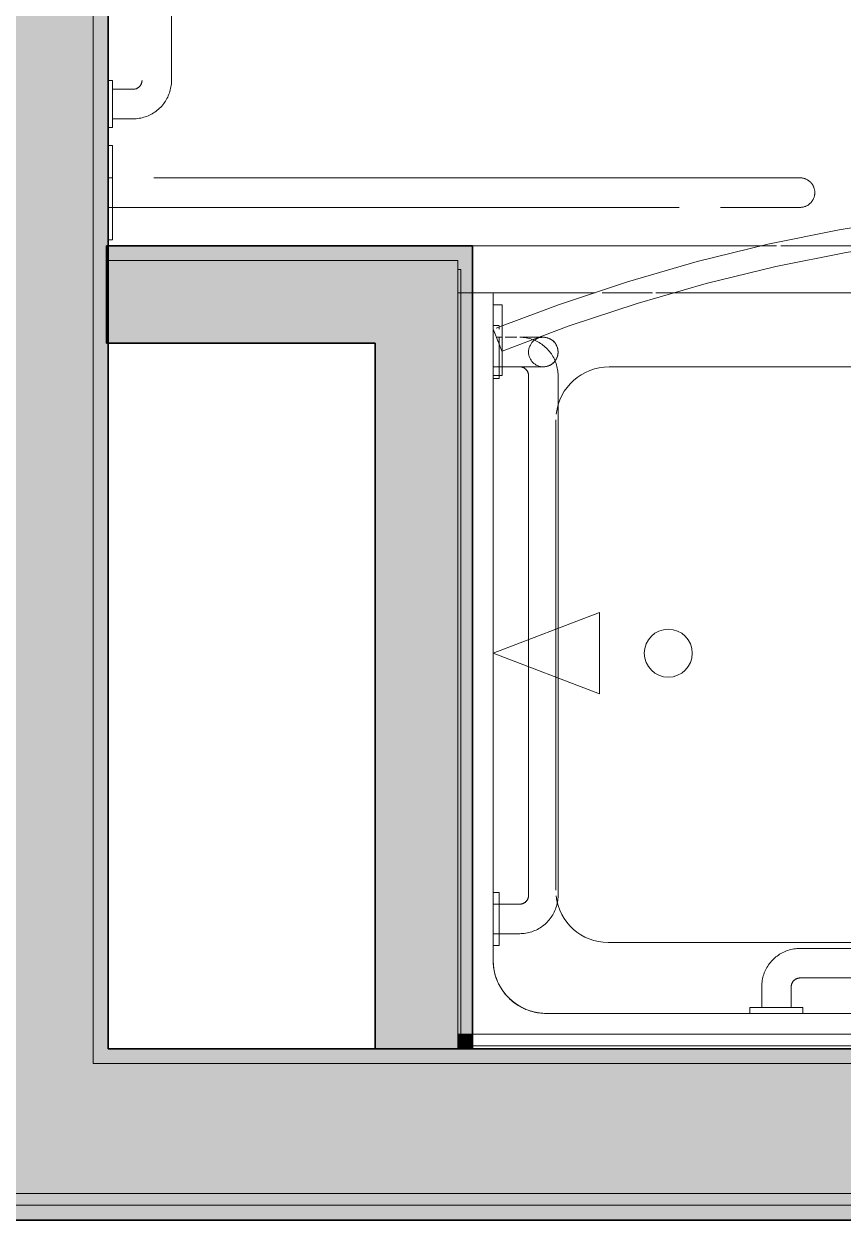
# Model space of a CAD drawing. Header units: inches. Extents: x 6 to 8416, y -388 to 6104.
# Drawn here: x 6563.1 to 6597.8, y 1568.9 to 1619.6 of the extents above; entities that cross this region are included whole.
import ezdxf

# ---------------------------------------------------------------- set-up
doc = ezdxf.new("R2010")
doc.units = ezdxf.units.IN
doc.header["$MEASUREMENT"] = 0
doc.linetypes.add('Dash 1_16_', pattern=[48, 24, -24])
doc.linetypes.add('Hidden 1_16_', pattern=[36, 24, -12])
for name, color, linetype, lineweight in [('A-GENM', 13, 'Continuous', 18), ('A-ROOM', 32, 'Continuous', 13), ('A-WALL', 113, 'Continuous', 25), ('A-WALL-PATT', 111, 'Continuous', 35), ('I-WALL', 2, 'Continuous', 25), ('P-SANR-FIXT', 6, 'Continuous', 18), ('Q-SPCQ', 91, 'Continuous', 18)]:
    doc.layers.add(name, color=color, linetype=linetype, lineweight=lineweight)

# ---------------------------------------------------------------- blocks, each defined once
blk = doc.blocks.new('GM BA Shower-Unit-Tub-Prefab-ICC ADA-AM - ICC Type B_ Option A Forward_ 60_W x 32_D-2223805-LEVEL 3 - PLAN Copy 1 Copy 1')
at = {"layer": 'A-GENM'}
blk.add_line((0, 32), (0.625, 32), dxfattribs=at)
blk = doc.blocks.new('PL BA Toilet-Unit-Two Piece-ICC ADA-AM - ICC Type B_ Side Approach_ Swing Up Bar-V599-LEVEL 3 - PLAN Copy 1 Copy 1')
at = {"layer": 'A-GENM', "linetype": 'Hidden 1_16_', "lineweight": 9}
for p, q in [((0, -15.5), (0, -0.063)), ((0, -27.776), (0, -15.5)), ((0, -28.375), (0, -27.776)), ((0, -32.036), (0, -28.566))]:
    blk.add_line(p, q, dxfattribs=at)
blk = doc.blocks.new('z Nested-Shower Surround-Tub-Prefab - Variable-V603-LEVEL 3 - PLAN Copy 1 Copy 1')
at = {"layer": 'A-GENM', "lineweight": 9}
for p, q in [((0.125, 33), (0, 33)), ((0, 33), (0, 0.625)), ((0, 32), (0, 33)), ((0, 33), (0.125, 33)), ((0.125, 0.625), (0.125, 33)), ((0.125, 33), (0.125, 32)), ((0, 29.875), (0, 32)), ((0.125, 32), (0.125, 29.875)), ((0, 0.625), (0, 29.875)), ((0.125, 29.875), (0.125, 0.625)), ((0, 0.625), (0, 0)), ((0, 0), (0, 0.625)), ((0.125, 0.125), (0.125, 0.625)), ((0.125, 0.625), (0.125, 0.313)), ((0, 0), (60, 0)), ((0.625, 0), (0, 0)), ((59.875, 0.125), (0.125, 0.125)), ((0.313, 0.125), (0.625, 0.125)), ((0.625, 0.125), (4.674, 0.125)), ((55.288, 0), (0.625, 0)), ((4.688, 0.125), (59.375, 0.125))]:
    blk.add_line(p, q, dxfattribs=at)
at = {"layer": 'A-GENM'}
for p, q in [((1.5, 32), (0, 32)), ((0, 32), (0, 0.625)), ((0, 29.875), (0, 32)), ((0.246, 32), (0.625, 32)), ((0.625, 32), (1.5, 32)), ((1.5, 32), (5.826, 32)), ((1.5, 30.75), (1.5, 32)), ((1.5, 30.75), (1.5, 32)), ((1.5, 32), (1.5, 30.75)), ((6.125, 32), (8.252, 32)), ((8.398, 32), (9.275, 32)), ((9.275, 32), (17.125, 32)), ((1.5, 30), (1.5, 30.75)), ((1.5, 29.25), (1.5, 30.75)), ((1.5, 30.75), (1.5, 30)), ((0, 0.625), (0, 29.875)), ((1.5, 3.75), (1.5, 29.25)), ((1.5, 5.942), (1.5, 29.058)), ((1.5, 29.058), (1.5, 5.942)), ((53.839, 28.873), (6.409, 28.873)), ((4.159, 26.623), (4.159, 17.771)), ((4.159, 17.771), (4.159, 15.729)), ((4.159, 15.729), (4.159, 6.712)), ((1.5, 3.75), (1.5, 5.058)), ((1.5, 5.058), (1.5, 3.75)), ((53.877, 4.5), (6.371, 4.5)), ((56.25, 1.5), (3.75, 1.5)), ((56.25, 1.5), (3.75, 1.5)), ((3.75, 1.5), (56.25, 1.5)), ((0, 0.625), (0, 0)), ((0, 0), (0, 0.625)), ((0, 0), (60, 0)), ((0.625, 0), (0, 0)), ((55.288, 0), (0.625, 0))]:
    blk.add_line(p, q, dxfattribs=at)
blk.add_circle((8.92, 16.75), 1.016, dxfattribs=at)
for centre, radius, start, end in [((6.409, 26.623), 2.25, 90, 173.7582), ((6.371, 6.712), 2.212, 186.0977, 270), ((3.75, 3.75), 2.25, 180, 195), ((3.75, 3.75), 2.25, 180, 270), ((3.75, 3.75), 2.25, 180, 195), ((3.75, 3.75), 2.25, 195, 200.0287), ((3.75, 3.75), 2.25, 195, 200.0287), ((3.75, 3.75), 2.25, 200.0287, 204.9713), ((3.75, 3.75), 2.25, 200.0287, 204.9713), ((3.75, 3.75), 2.25, 204.9713, 210), ((3.75, 3.75), 2.25, 204.9713, 210), ((3.75, 3.75), 2.25, 210, 225), ((3.75, 3.75), 2.25, 210, 225), ((3.75, 3.75), 2.25, 225, 240), ((3.75, 3.75), 2.25, 225, 240), ((3.75, 3.75), 2.25, 240, 245.0287), ((3.75, 3.75), 2.25, 240, 245.0287), ((3.75, 3.75), 2.25, 245.0287, 249.9713), ((3.75, 3.75), 2.25, 245.0287, 249.9713), ((3.75, 3.75), 2.25, 249.9713, 255), ((3.75, 3.75), 2.25, 249.9713, 255), ((3.75, 3.75), 2.25, 255, 270), ((3.75, 3.75), 2.25, 255, 270)]:
    blk.add_arc(centre, radius, start, end, dxfattribs=at)
blk = doc.blocks.new('z Nested-Shower Grab Bars - Variable-V604-LEVEL 3 - PLAN Copy 1 Copy 1')
at = {"layer": 'A-GENM', "linetype": 'Dash 1_16_', "lineweight": 9}
for p, q in [((0.245, 29.125), (0, 29.125)), ((0, 29.125), (0, 28.974)), ((0, 29.125), (0, 28.974)), ((0.245, 29.125), (0, 29.125)), ((0, 29.125), (0, 28.974)), ((0, 29.125), (0, 28.974)), ((0.25, 29.087), (0.25, 29.125)), ((0.25, 29.087), (0.25, 29.125)), ((0.25, 29.087), (0.25, 29.125)), ((0.25, 29.087), (0.25, 29.125)), ((0.25, 28.974), (0.25, 29.087)), ((0.25, 28.974), (0.25, 29.087)), ((0.25, 28.974), (0.25, 29.087)), ((0.25, 28.974), (0.25, 29.087)), ((0, 28.795), (0, 28.563)), ((0, 28.795), (0, 28.563)), ((0, 28.795), (0, 28.563)), ((0, 28.795), (0, 28.563)), ((0, 28.625), (0, 28.604)), ((0, 28.625), (0, 28.604)), ((0, 28.604), (0, 28.541)), ((0, 28.604), (0, 28.541)), ((0, 28.541), (0, 27.838)), ((0, 28.541), (0, 28.442)), ((0, 28.503), (0, 28.113)), ((0, 28.503), (0, 28.113)), ((0, 28.503), (0, 28.113)), ((0, 28.442), (0, 28.313)), ((0.375, 28.625), (0.154, 28.625)), ((0.25, 28.625), (0.25, 28.442)), ((0.25, 28.625), (0.25, 28.442)), ((0.25, 28.442), (0.25, 28.313)), ((0.25, 28.442), (0.25, 28.313)), ((1.004, 28.625), (0.515, 28.625)), ((1.004, 28.625), (0.515, 28.625)), ((1.143, 28.625), (1.125, 28.625)), ((1.125, 28.625), (1.165, 28.625)), ((1.208, 28.623), (1.143, 28.625)), ((1.165, 28.625), (1.205, 28.625)), ((1.205, 28.625), (1.245, 28.625)), ((1.272, 28.618), (1.208, 28.623)), ((1.245, 28.625), (1.284, 28.625)), ((1.337, 28.611), (1.272, 28.618)), ((1.284, 28.625), (1.324, 28.625)), ((1.324, 28.625), (1.363, 28.625)), ((1.401, 28.601), (1.337, 28.611)), ((1.363, 28.625), (1.401, 28.625)), ((1.401, 28.625), (1.44, 28.625)), ((1.465, 28.589), (1.401, 28.601)), ((1.44, 28.625), (1.477, 28.625)), ((1.528, 28.574), (1.465, 28.589)), ((1.477, 28.625), (1.514, 28.625)), ((1.514, 28.625), (1.551, 28.625)), ((1.591, 28.557), (1.528, 28.574)), ((1.653, 28.537), (1.591, 28.557)), ((1.622, 28.625), (1.656, 28.625)), ((1.714, 28.515), (1.653, 28.537)), ((1.656, 28.625), (1.69, 28.625)), ((1.69, 28.625), (1.722, 28.625)), ((1.774, 28.49), (1.714, 28.515)), ((1.722, 28.625), (1.754, 28.625)), ((1.754, 28.625), (1.784, 28.625)), ((1.833, 28.463), (1.774, 28.49)), ((1.784, 28.625), (1.814, 28.625)), ((1.814, 28.625), (1.842, 28.625)), ((1.891, 28.433), (1.833, 28.463)), ((1.842, 28.625), (1.87, 28.625)), ((1.87, 28.625), (1.896, 28.625)), ((1.948, 28.401), (1.891, 28.433)), ((1.896, 28.625), (1.921, 28.625)), ((1.921, 28.625), (1.944, 28.625)), ((1.944, 28.625), (1.966, 28.625)), ((2.003, 28.367), (1.948, 28.401)), ((2.057, 28.331), (2.003, 28.367)), ((2.057, 28.625), (2.071, 28.625)), ((2.071, 28.625), (2.083, 28.625)), ((2.083, 28.625), (2.094, 28.625)), ((2.094, 28.625), (2.103, 28.625)), ((2.103, 28.625), (2.11, 28.625)), ((2.11, 28.625), (2.116, 28.625)), ((2.116, 28.625), (2.121, 28.625)), ((2.121, 28.625), (2.124, 28.625)), ((2.124, 28.625), (2.125, 28.625)), ((2.125, 28.625), (2.15, 28.625)), ((2.15, 28.625), (2.175, 28.623)), ((2.175, 28.623), (2.2, 28.621)), ((2.2, 28.621), (2.225, 28.617)), ((2.225, 28.617), (2.249, 28.613)), ((2.249, 28.613), (2.274, 28.607)), ((2.274, 28.607), (2.298, 28.601)), ((2.298, 28.601), (2.322, 28.593)), ((2.322, 28.593), (2.345, 28.585)), ((2.345, 28.585), (2.368, 28.576)), ((2.368, 28.576), (2.391, 28.565)), ((2.391, 28.565), (2.414, 28.554)), ((2.414, 28.554), (2.436, 28.542)), ((2.436, 28.542), (2.457, 28.53)), ((2.457, 28.53), (2.478, 28.516)), ((2.478, 28.516), (2.498, 28.501)), ((2.498, 28.501), (2.518, 28.486)), ((2.518, 28.486), (2.537, 28.47)), ((2.537, 28.47), (2.556, 28.453)), ((2.556, 28.453), (2.573, 28.435)), ((2.573, 28.435), (2.59, 28.417)), ((2.59, 28.417), (2.607, 28.398)), ((2.607, 28.398), (2.622, 28.379)), ((2.622, 28.379), (2.637, 28.358)), ((0, 28.313), (0, 28.162)), ((0, 28.162), (0, 28)), ((0, 28), (0, 27.749)), ((0, 28), (0, 27.838)), ((0, 28), (0, 27.749)), ((0, 28), (0, 27.749)), ((0.25, 28.313), (0.25, 28)), ((0.25, 28.313), (0.25, 28.162)), ((0.25, 28.113), (0.25, 28.291)), ((0.25, 28.162), (0.25, 28)), ((0.25, 28), (0.25, 27.838)), ((0.25, 28), (0.25, 27.838)), ((0.25, 27.749), (0.25, 27.991)), ((2.109, 28.293), (2.057, 28.331)), ((2.16, 28.252), (2.109, 28.293)), ((2.21, 28.21), (2.16, 28.252)), ((2.257, 28.166), (2.21, 28.21)), ((2.303, 28.119), (2.257, 28.166)), ((2.347, 28.072), (2.303, 28.119)), ((2.389, 28.022), (2.347, 28.072)), ((2.428, 27.97), (2.389, 28.022)), ((2.466, 27.918), (2.428, 27.97)), ((2.502, 27.863), (2.466, 27.918)), ((2.535, 27.807), (2.502, 27.863)), ((2.637, 28.358), (2.651, 28.338)), ((2.651, 28.338), (2.664, 28.316)), ((2.664, 28.316), (2.676, 28.295)), ((2.676, 28.295), (2.688, 28.272)), ((2.688, 28.272), (2.698, 28.25)), ((2.698, 28.25), (2.708, 28.226)), ((2.708, 28.226), (2.716, 28.203)), ((2.716, 28.203), (2.724, 28.179)), ((2.724, 28.179), (2.73, 28.155)), ((2.734, 27.858), (2.727, 27.834)), ((2.73, 28.155), (2.736, 28.131)), ((2.739, 27.882), (2.734, 27.858)), ((2.736, 28.131), (2.741, 28.106)), ((2.743, 27.907), (2.739, 27.882)), ((2.741, 28.106), (2.745, 28.082)), ((2.746, 27.932), (2.743, 27.907)), ((2.745, 28.082), (2.747, 28.057)), ((2.749, 27.957), (2.746, 27.932)), ((2.747, 28.057), (2.749, 28.032)), ((2.749, 28.032), (2.75, 28.007)), ((2.75, 27.982), (2.749, 27.957)), ((2.75, 28.007), (2.75, 27.982)), ((0, 27.838), (0, 27.688)), ((0, 27.838), (0, 27.688)), ((0, 27.709), (0, 27.438)), ((0, 27.709), (0, 27.438)), ((0, 27.709), (0, 27.438)), ((0, 27.688), (0, 27.558)), ((0, 27.688), (0, 27.558)), ((0, 27.558), (0, 27.459)), ((0, 27.558), (0, 27.459)), ((0, 27.459), (0, 27.396)), ((0, 27.459), (0, 27.396)), ((0, 27.438), (0, 27.205)), ((0, 27.438), (0, 27.205)), ((0, 27.438), (0, 27.205)), ((0, 27.438), (0, 27.205)), ((0, 27.396), (0, 27.375)), ((0, 27.396), (0, 27.375)), ((0, 27.375), (1.125, 27.375)), ((0.25, 27.838), (0.25, 27.688)), ((0.25, 27.838), (0.25, 27.688)), ((0.25, 26.875), (0.25, 27.709)), ((0.25, 27.688), (0.25, 27.375)), ((0.25, 27.688), (0.25, 27.375)), ((0.25, 26.875), (0.25, 27.687)), ((0.25, 26.875), (0.25, 27.687)), ((0.25, 26.875), (0.25, 27.438)), ((0.25, 27.375), (1.125, 27.375)), ((1.972, 27.375), (1.95, 27.375)), ((1.993, 27.375), (1.972, 27.375)), ((2.012, 27.375), (1.993, 27.375)), ((2.03, 27.375), (2.012, 27.375)), ((2.046, 27.375), (2.03, 27.375)), ((2.061, 27.375), (2.046, 27.375)), ((2.074, 27.375), (2.061, 27.375)), ((2.086, 27.375), (2.074, 27.375)), ((2.096, 27.375), (2.086, 27.375)), ((2.105, 27.375), (2.096, 27.375)), ((2.112, 27.375), (2.105, 27.375)), ((2.118, 27.375), (2.112, 27.375)), ((2.122, 27.375), (2.118, 27.375)), ((2.124, 27.375), (2.122, 27.375)), ((2.125, 27.375), (2.124, 27.375)), ((2.138, 27.375), (2.125, 27.375)), ((2.163, 27.376), (2.138, 27.375)), ((2.188, 27.378), (2.163, 27.376)), ((2.213, 27.381), (2.188, 27.378)), ((2.238, 27.385), (2.213, 27.381)), ((2.262, 27.39), (2.238, 27.385)), ((2.287, 27.396), (2.262, 27.39)), ((2.311, 27.403), (2.287, 27.396)), ((2.334, 27.411), (2.311, 27.403)), ((2.358, 27.42), (2.334, 27.411)), ((2.381, 27.43), (2.358, 27.42)), ((2.403, 27.44), (2.381, 27.43)), ((2.426, 27.452), (2.403, 27.44)), ((2.447, 27.464), (2.426, 27.452)), ((2.468, 27.478), (2.447, 27.464)), ((2.489, 27.492), (2.468, 27.478)), ((2.509, 27.507), (2.489, 27.492)), ((2.528, 27.523), (2.509, 27.507)), ((2.547, 27.539), (2.528, 27.523)), ((2.566, 27.75), (2.535, 27.807)), ((2.565, 27.556), (2.547, 27.539)), ((2.583, 27.574), (2.565, 27.556)), ((2.595, 27.692), (2.566, 27.75)), ((2.599, 27.593), (2.583, 27.574)), ((2.622, 27.633), (2.595, 27.692)), ((2.615, 27.612), (2.599, 27.593)), ((2.63, 27.632), (2.615, 27.612)), ((2.646, 27.572), (2.622, 27.633)), ((2.645, 27.653), (2.63, 27.632)), ((2.658, 27.674), (2.645, 27.653)), ((2.671, 27.695), (2.658, 27.674)), ((2.682, 27.717), (2.671, 27.695)), ((2.693, 27.74), (2.682, 27.717)), ((2.703, 27.763), (2.693, 27.74)), ((2.712, 27.786), (2.703, 27.763)), ((2.72, 27.81), (2.712, 27.786)), ((2.727, 27.834), (2.72, 27.81)), ((0, 27.205), (0, 27.026)), ((0, 27.205), (0, 27.026)), ((0, 27.205), (0, 27.026)), ((0, 27.205), (0, 27.026)), ((0, 27.026), (0, 26.913)), ((0, 27.026), (0, 26.913)), ((0, 27.026), (0, 26.913)), ((0, 27.026), (0, 26.913)), ((0, 26.913), (0, 26.875)), ((0, 26.913), (0, 26.875)), ((0, 26.913), (0, 26.875)), ((0, 26.913), (0, 26.875)), ((0, 26.875), (0.25, 26.875)), ((0, 26.875), (0.25, 26.875)), ((1.5, 27), (1.5, 15.826)), ((2.75, 16.306), (2.75, 27)), ((2.75, 14.194), (2.75, 16.306)), ((1.5, 15.826), (1.5, 14.674)), ((1.5, 14.674), (1.5, 5)), ((2.75, 5), (2.75, 14.194)), ((0.25, 5.125), (0, 5.125)), ((0, 5.125), (0, 5.087)), ((0, 5.125), (0, 5.087)), ((0, 5.087), (0, 4.974)), ((0, 5.087), (0, 4.974)), ((0.25, 2.875), (0.25, 5.125)), ((0.25, 4.563), (0.25, 5.125)), ((0, 4.974), (0, 4.795)), ((0, 4.974), (0, 4.795)), ((0, 4.795), (0, 4.563)), ((0, 4.795), (0, 4.563)), ((1.125, 4.625), (0, 4.625)), ((0, 4.625), (0, 4.604)), ((0, 4.625), (0, 4.604)), ((0, 4.604), (0, 4.541)), ((0, 4.604), (0, 4.541)), ((0, 4.563), (0, 4.291)), ((0, 4.541), (0, 4.442)), ((0, 4.541), (0, 4.442)), ((0, 4.442), (0, 3.558)), ((0, 4.442), (0, 4.313)), ((0, 4.313), (0, 4.162)), ((0, 4.291), (0, 4)), ((0, 4.162), (0, 4)), ((0, 4), (0, 3.709)), ((0, 4), (0, 3.838)), ((0, 3.838), (0, 3.688)), ((0, 3.709), (0, 3.438)), ((0, 3.688), (0, 3.558)), ((0, 3.558), (0, 3.459)), ((0, 3.558), (0, 3.459)), ((0, 3.459), (0, 3.396)), ((0, 3.459), (0, 3.396)), ((0, 3.438), (0, 3.205)), ((0, 3.438), (0, 3.205)), ((0, 3.396), (0, 3.375)), ((0, 3.396), (0, 3.375)), ((0, 3.375), (1.125, 3.375)), ((0, 3.205), (0, 3.026)), ((0, 3.205), (0, 3.026)), ((0.25, 2.875), (0.25, 3.438)), ((0, 3.026), (0, 2.913)), ((0, 3.026), (0, 2.913)), ((0, 2.913), (0, 2.875)), ((0, 2.913), (0, 2.875)), ((0, 2.875), (0.25, 2.875)), ((35, 2.75), (13, 2.75)), ((35, 2.75), (13, 2.75)), ((11.375, 1.125), (11.375, 0.25)), ((11.375, 1.125), (11.375, 0.25)), ((12.625, 0.25), (12.625, 1.125)), ((12.625, 0.25), (12.625, 1.125)), ((13, 1.5), (35, 1.5)), ((13, 1.5), (35, 1.5)), ((10.875, 0.25), (10.875, 0)), ((11.687, 0.25), (10.875, 0.25)), ((11.687, 0.25), (10.875, 0.25)), ((10.875, 0.25), (10.875, 0)), ((13.125, 0.25), (10.875, 0.25)), ((11.687, 0.25), (10.875, 0.25)), ((10.875, 0), (10.913, 0)), ((10.875, 0), (10.913, 0)), ((10.875, 0), (10.913, 0)), ((10.875, 0), (10.913, 0)), ((10.913, 0), (11.026, 0)), ((10.913, 0), (11.026, 0)), ((10.913, 0), (11.026, 0)), ((10.913, 0), (11.026, 0)), ((11.026, 0), (11.205, 0)), ((11.026, 0), (11.205, 0)), ((11.026, 0), (11.205, 0)), ((11.026, 0), (11.205, 0)), ((11.205, 0), (11.438, 0)), ((11.205, 0), (11.438, 0)), ((11.205, 0), (11.438, 0)), ((11.205, 0), (11.438, 0)), ((11.375, 0.25), (11.688, 0.25)), ((11.375, 0.25), (11.688, 0.25)), ((11.375, 0.25), (11.688, 0.25)), ((11.375, 0.25), (12.625, 0.25)), ((11.438, 0), (11.709, 0)), ((11.438, 0), (11.709, 0)), ((11.438, 0), (11.709, 0)), ((11.438, 0), (11.709, 0)), ((11.688, 0.25), (12.313, 0.25)), ((11.688, 0.25), (11.838, 0.25)), ((11.688, 0.25), (11.838, 0.25)), ((11.709, 0), (12, 0)), ((11.709, 0), (12, 0)), ((11.709, 0), (12, 0)), ((11.709, 0), (12, 0)), ((11.838, 0.25), (12, 0.25)), ((11.838, 0.25), (12, 0.25)), ((12, 0.25), (12.162, 0.25)), ((12, 0.25), (12.162, 0.25)), ((12, 0), (12.291, 0)), ((12, 0), (12.291, 0)), ((12, 0), (12.291, 0)), ((12, 0), (12.291, 0)), ((12.162, 0.25), (12.313, 0.25)), ((12.162, 0.25), (12.313, 0.25)), ((12.291, 0), (12.563, 0)), ((12.291, 0), (12.563, 0)), ((12.291, 0), (12.563, 0)), ((12.291, 0), (12.563, 0)), ((13.125, 0.25), (12.313, 0.25)), ((13.125, 0.25), (12.313, 0.25)), ((12.313, 0.25), (12.625, 0.25)), ((12.313, 0.25), (12.625, 0.25)), ((13.125, 0.25), (12.313, 0.25)), ((12.313, 0.25), (12.625, 0.25)), ((12.563, 0), (12.795, 0)), ((12.563, 0), (12.795, 0)), ((12.563, 0), (12.795, 0)), ((12.563, 0), (12.795, 0)), ((12.795, 0), (12.974, 0)), ((12.795, 0), (12.974, 0)), ((12.795, 0), (12.974, 0)), ((12.795, 0), (12.974, 0)), ((12.974, 0), (13.087, 0)), ((12.974, 0), (13.087, 0)), ((12.974, 0), (13.087, 0)), ((12.974, 0), (13.087, 0)), ((13.087, 0), (13.125, 0)), ((13.087, 0), (13.125, 0)), ((13.087, 0), (13.125, 0)), ((13.087, 0), (13.125, 0)), ((13.125, 0), (13.125, 0.25)), ((13.125, 0), (13.125, 0.25))]:
    blk.add_line(p, q, dxfattribs=at)
at = {"layer": 'A-GENM', "linetype": 'Dash 1_16_', "lineweight": 9, "flags": 128}
for points in [[(1.551, 28.625), (1.587, 28.625), (1.622, 28.625)], [(1.966, 28.625), (1.987, 28.625), (2.007, 28.625), (2.025, 28.625), (2.042, 28.625), (2.057, 28.625)], [(1.125, 27.375), (1.14, 27.375), (1.155, 27.374), (1.17, 27.372), (1.185, 27.37), (1.2, 27.368), (1.214, 27.364), (1.229, 27.36), (1.243, 27.356), (1.257, 27.351), (1.271, 27.345), (1.285, 27.339), (1.298, 27.333), (1.311, 27.325), (1.324, 27.318), (1.337, 27.31), (1.349, 27.301), (1.361, 27.292), (1.372, 27.282), (1.383, 27.272), (1.394, 27.261), (1.404, 27.25), (1.414, 27.239), (1.423, 27.227), (1.432, 27.215), (1.441, 27.203), (1.448, 27.19), (1.456, 27.177), (1.463, 27.163), (1.469, 27.15), (1.475, 27.136), (1.48, 27.122), (1.484, 27.108), (1.488, 27.093), (1.492, 27.078), (1.495, 27.064), (1.497, 27.049), (1.498, 27.034), (1.5, 27.019), (1.5, 27.004), (1.5, 27)], [(1.95, 27.375), (1.927, 27.375), (1.903, 27.375), (1.877, 27.375), (1.85, 27.375), (1.822, 27.375), (1.792, 27.375), (1.762, 27.375), (1.731, 27.375), (1.699, 27.375), (1.665, 27.375), (1.631, 27.375), (1.596, 27.375), (1.561, 27.375), (1.524, 27.375), (1.487, 27.375), (1.45, 27.375), (1.412, 27.375), (1.373, 27.375), (1.334, 27.375), (1.295, 27.375), (1.255, 27.375), (1.216, 27.375), (1.176, 27.375), (1.136, 27.375), (1.125, 27.375)], [(2.75, 27), (2.749, 27.065), (2.745, 27.13), (2.738, 27.195), (2.729, 27.259), (2.718, 27.323), (2.703, 27.386), (2.687, 27.449), (2.668, 27.511), (2.646, 27.572)], [(1.5, 5), (1.5, 4.985), (1.499, 4.97), (1.497, 4.955), (1.495, 4.94), (1.493, 4.925), (1.489, 4.911), (1.485, 4.896), (1.481, 4.882), (1.476, 4.868), (1.47, 4.854), (1.464, 4.84), (1.458, 4.827), (1.45, 4.814), (1.443, 4.801), (1.435, 4.788), (1.426, 4.776), (1.417, 4.764), (1.407, 4.753), (1.397, 4.742), (1.386, 4.731), (1.375, 4.721), (1.364, 4.711), (1.352, 4.702), (1.34, 4.693), (1.328, 4.684), (1.315, 4.677), (1.302, 4.669), (1.288, 4.662), (1.275, 4.656), (1.261, 4.65), (1.247, 4.645), (1.233, 4.641), (1.218, 4.637), (1.203, 4.633), (1.189, 4.63), (1.174, 4.628), (1.159, 4.627), (1.144, 4.625), (1.129, 4.625), (1.125, 4.625)], [(1.125, 3.375), (1.19, 3.376), (1.255, 3.38), (1.32, 3.387), (1.384, 3.396), (1.448, 3.407), (1.511, 3.422), (1.574, 3.438), (1.636, 3.457), (1.697, 3.479), (1.758, 3.503), (1.817, 3.53), (1.875, 3.559), (1.932, 3.59), (1.988, 3.623), (2.043, 3.659), (2.095, 3.697), (2.147, 3.736), (2.197, 3.778), (2.244, 3.822), (2.291, 3.868), (2.335, 3.915), (2.377, 3.965), (2.418, 4.016), (2.456, 4.068), (2.492, 4.122), (2.526, 4.177), (2.558, 4.234), (2.588, 4.292), (2.615, 4.351), (2.64, 4.411), (2.662, 4.472), (2.682, 4.534), (2.699, 4.597), (2.714, 4.66), (2.726, 4.724), (2.736, 4.788), (2.743, 4.853), (2.748, 4.917), (2.75, 4.982), (2.75, 5)], [(13, 2.75), (12.935, 2.749), (12.87, 2.745), (12.805, 2.738), (12.741, 2.729), (12.677, 2.718), (12.614, 2.703), (12.551, 2.687), (12.489, 2.668), (12.428, 2.646), (12.367, 2.622), (12.308, 2.595), (12.25, 2.566), (12.193, 2.535), (12.137, 2.502), (12.082, 2.466), (12.03, 2.428), (11.978, 2.389), (11.928, 2.347), (11.881, 2.303), (11.834, 2.257), (11.79, 2.21), (11.748, 2.16), (11.707, 2.109), (11.669, 2.057), (11.633, 2.003), (11.599, 1.948), (11.567, 1.891), (11.537, 1.833), (11.51, 1.774), (11.485, 1.714), (11.463, 1.653), (11.443, 1.591), (11.426, 1.528), (11.411, 1.465), (11.399, 1.401), (11.389, 1.337), (11.382, 1.272), (11.377, 1.208), (11.375, 1.143), (11.375, 1.125)], [(13, 2.75), (12.935, 2.749), (12.87, 2.745), (12.805, 2.738), (12.741, 2.729), (12.677, 2.718), (12.614, 2.703), (12.551, 2.687), (12.489, 2.668), (12.428, 2.646), (12.367, 2.622), (12.308, 2.595), (12.25, 2.566), (12.193, 2.535), (12.137, 2.502), (12.082, 2.466), (12.03, 2.428), (11.978, 2.389), (11.928, 2.347), (11.881, 2.303), (11.834, 2.257), (11.79, 2.21), (11.748, 2.16), (11.707, 2.109), (11.669, 2.057), (11.633, 2.003), (11.599, 1.948), (11.567, 1.891), (11.537, 1.833), (11.51, 1.774), (11.485, 1.714), (11.463, 1.653), (11.443, 1.591), (11.426, 1.528), (11.411, 1.465), (11.399, 1.401), (11.389, 1.337), (11.382, 1.272), (11.377, 1.208), (11.375, 1.143), (11.375, 1.125)], [(12.625, 1.125), (12.625, 1.14), (12.626, 1.155), (12.628, 1.17), (12.63, 1.185), (12.632, 1.2), (12.636, 1.214), (12.64, 1.229), (12.644, 1.243), (12.649, 1.257), (12.655, 1.271), (12.661, 1.285), (12.667, 1.298), (12.675, 1.311), (12.682, 1.324), (12.69, 1.337), (12.699, 1.349), (12.708, 1.361), (12.718, 1.372), (12.728, 1.383), (12.739, 1.394), (12.75, 1.404), (12.761, 1.414), (12.773, 1.423), (12.785, 1.432), (12.797, 1.441), (12.81, 1.448), (12.823, 1.456), (12.837, 1.463), (12.85, 1.469), (12.864, 1.475), (12.878, 1.48), (12.892, 1.484), (12.907, 1.488), (12.922, 1.492), (12.936, 1.495), (12.951, 1.497), (12.966, 1.498), (12.981, 1.5), (12.996, 1.5), (13, 1.5)], [(12.625, 1.125), (12.625, 1.14), (12.626, 1.155), (12.628, 1.17), (12.63, 1.185), (12.632, 1.2), (12.636, 1.214), (12.64, 1.229), (12.644, 1.243), (12.649, 1.257), (12.655, 1.271), (12.661, 1.285), (12.667, 1.298), (12.675, 1.311), (12.682, 1.324), (12.69, 1.337), (12.699, 1.349), (12.708, 1.361), (12.718, 1.372), (12.728, 1.383), (12.739, 1.394), (12.75, 1.404), (12.761, 1.414), (12.773, 1.423), (12.785, 1.432), (12.797, 1.441), (12.81, 1.448), (12.823, 1.456), (12.837, 1.463), (12.85, 1.469), (12.864, 1.475), (12.878, 1.48), (12.892, 1.484), (12.907, 1.488), (12.922, 1.492), (12.936, 1.495), (12.951, 1.497), (12.966, 1.498), (12.981, 1.5), (12.996, 1.5), (13, 1.5)]]:
    blk.add_lwpolyline(points, dxfattribs=at)
at = {"layer": 'A-GENM', "linetype": 'Dash 1_16_', "lineweight": 9}
for start, end in [(90, 270), (270, 90)]:
    blk.add_arc((2.125, 28), 0.625, start, end, dxfattribs=at)
blk = doc.blocks.new('z Nested-Shower Fixtures - Variable-2223344-LEVEL 3 - PLAN Copy 1 Copy 1')
at = {"layer": 'P-SANR-FIXT'}
for p, q in [((0, 0), (4.5, 1.727)), ((4.5, 1.727), (4.5, -1.727)), ((4.5, -1.727), (0, 0))]:
    blk.add_line(p, q, dxfattribs=at)
blk = doc.blocks.new('z Nested-Shower Extra Gyp Layer - Variable-2223807-LEVEL 3 - PLAN Copy 1 Copy 1')
at = {"layer": 'A-GENM', "lineweight": 9}
for p, q in [((60, 0.625), (0, 0.625)), ((0, 0.625), (60, 0.625)), ((0, 0.625), (0, 0)), ((0, 0.625), (0, 0)), ((60, 0), (0, 0)), ((0, 0), (60, 0))]:
    blk.add_line(p, q, dxfattribs=at)
blk = doc.blocks.new('SE BA Shower Curtain Rod-AM - 1_ Dia__ 76_ AFF-V377-LEVEL 3 - PLAN Copy 1 Copy 1')
at = {"layer": 'Q-SPCQ'}
for p, q in [((0.375, 1.5), (0, 1.5)), ((0, 1.5), (0, 0.75)), ((0, 1.5), (0, -1.5)), ((0.375, -1.5), (0.375, 1.5)), ((0.375, 0.75), (0.375, 1.5)), ((0, 0.75), (0, 0.388)), ((0.375, 0.605), (0.128, 0.512)), ((0.375, 0.521), (0.375, 0.75)), ((0, 0.388), (0, 0)), ((0.002, 0.464), (0.095, 0.232)), ((0.002, 0.464), (0.027, 0.402)), ((0.027, 0.402), (0.057, 0.328)), ((0.057, 0.328), (0.095, 0.232)), ((0.095, 0.232), (0.14, 0.12)), ((0.095, 0.232), (0.14, 0.12)), ((0.14, 0.12), (0.235, -0.12)), ((0.14, 0.12), (0.187, 0)), ((0.187, 0), (0.235, -0.12)), ((0, 0), (0, -0.388)), ((0, -0.388), (0, -0.75)), ((0.235, -0.12), (0.28, -0.232)), ((0.235, -0.12), (0.28, -0.232)), ((0.28, -0.232), (0.373, -0.464)), ((0.28, -0.232), (0.318, -0.328)), ((0.318, -0.328), (0.348, -0.402)), ((0.348, -0.402), (0.373, -0.464)), ((0.375, -0.75), (0.375, -0.391)), ((0, -0.75), (0, -1.5)), ((0.375, -1.5), (0.375, -0.75)), ((0, -1.5), (0.375, -1.5))]:
    blk.add_line(p, q, dxfattribs=at)
at = {"layer": 'Q-SPCQ', "flags": 128}
for points in [[(56.625, 0.604), (54.115, 1.547), (51.191, 2.513), (48.231, 3.362), (45.239, 4.091), (42.221, 4.7), (39.18, 5.189), (36.123, 5.555), (33.053, 5.798), (29.976, 5.919), (26.897, 5.916), (23.82, 5.791), (20.75, 5.542), (17.694, 5.171), (14.654, 4.678), (11.636, 4.063), (8.646, 3.329), (5.687, 2.475), (2.765, 1.504), (0.375, 0.605)], [(0.375, -0.464), (3.218, 0.604), (6.104, 1.558), (9.026, 2.395), (11.978, 3.115), (14.958, 3.716), (17.959, 4.198), (20.976, 4.56), (24.006, 4.8), (27.043, 4.919), (30.083, 4.916), (33.119, 4.792), (36.149, 4.547), (39.166, 4.181), (42.166, 3.694), (45.144, 3.088), (48.096, 2.363), (51.016, 1.52), (53.901, 0.562), (56.625, -0.464)]]:
    blk.add_lwpolyline(points, dxfattribs=at)
blk = doc.blocks.new('z Nested-Toilet Grab Bars - z Nested-Toilet Grab Bars-V607-LEVEL 3 - PLAN Copy 1 Copy 1')
at = {"layer": 'A-GENM', "linetype": 'Dash 1_16_', "lineweight": 9}
for p, q in [((-2.875, 26), (-2.875, 0.25)), ((-2.875, 26), (-2.875, 0.25)), ((-1.625, 0.25), (-1.625, 26)), ((-1.625, 0.25), (-1.625, 26)), ((-41.807, 2.535), (-41.863, 2.502)), ((-41.75, 2.566), (-41.807, 2.535)), ((-41.692, 2.595), (-41.75, 2.566)), ((-41.633, 2.622), (-41.692, 2.595)), ((-41.572, 2.646), (-41.633, 2.622)), ((-41.511, 2.668), (-41.572, 2.646)), ((-41.449, 2.687), (-41.511, 2.668)), ((-41.386, 2.703), (-41.449, 2.687)), ((-41.323, 2.718), (-41.386, 2.703)), ((-41.259, 2.729), (-41.323, 2.718)), ((-41.195, 2.738), (-41.259, 2.729)), ((-41.13, 2.745), (-41.195, 2.738)), ((-41.065, 2.749), (-41.13, 2.745)), ((-41, 2.75), (-41.065, 2.749)), ((-40.5, 2.75), (-41, 2.75)), ((-7, 2.75), (-40.5, 2.75)), ((-42.331, 2.057), (-42.367, 2.003)), ((-42.293, 2.109), (-42.331, 2.057)), ((-42.252, 2.16), (-42.293, 2.109)), ((-42.21, 2.21), (-42.252, 2.16)), ((-42.166, 2.257), (-42.21, 2.21)), ((-42.119, 2.303), (-42.166, 2.257)), ((-42.072, 2.347), (-42.119, 2.303)), ((-42.022, 2.389), (-42.072, 2.347)), ((-41.97, 2.428), (-42.022, 2.389)), ((-41.918, 2.466), (-41.97, 2.428)), ((-41.863, 2.502), (-41.918, 2.466)), ((-42.574, 1.528), (-42.589, 1.465)), ((-42.557, 1.591), (-42.574, 1.528)), ((-42.537, 1.653), (-42.557, 1.591)), ((-42.515, 1.714), (-42.537, 1.653)), ((-42.49, 1.774), (-42.515, 1.714)), ((-42.463, 1.833), (-42.49, 1.774)), ((-42.433, 1.891), (-42.463, 1.833)), ((-42.401, 1.948), (-42.433, 1.891)), ((-42.367, 2.003), (-42.401, 1.948)), ((-42.623, 1.208), (-42.625, 1.143)), ((-42.625, 1.143), (-42.625, 1.125)), ((-42.625, 1.125), (-42.625, 0.75)), ((-42.618, 1.272), (-42.623, 1.208)), ((-42.611, 1.337), (-42.618, 1.272)), ((-42.601, 1.401), (-42.611, 1.337)), ((-42.589, 1.465), (-42.601, 1.401)), ((-41.375, 1.14), (-41.374, 1.155)), ((-41.375, 1.125), (-41.375, 1.14)), ((-41.375, 0.75), (-41.375, 1.125)), ((-41.374, 1.155), (-41.372, 1.17)), ((-41.372, 1.17), (-41.37, 1.185)), ((-41.37, 1.185), (-41.368, 1.2)), ((-41.368, 1.2), (-41.364, 1.214)), ((-41.364, 1.214), (-41.36, 1.229)), ((-41.36, 1.229), (-41.356, 1.243)), ((-41.356, 1.243), (-41.351, 1.257)), ((-41.351, 1.257), (-41.345, 1.271)), ((-41.345, 1.271), (-41.339, 1.285)), ((-41.339, 1.285), (-41.333, 1.298)), ((-41.333, 1.298), (-41.325, 1.311)), ((-41.325, 1.311), (-41.318, 1.324)), ((-41.318, 1.324), (-41.31, 1.337)), ((-41.31, 1.337), (-41.301, 1.349)), ((-41.301, 1.349), (-41.292, 1.361)), ((-41.292, 1.361), (-41.282, 1.372)), ((-41.282, 1.372), (-41.272, 1.383)), ((-41.272, 1.383), (-41.261, 1.394)), ((-41.261, 1.394), (-41.25, 1.404)), ((-41.25, 1.404), (-41.239, 1.414)), ((-41.239, 1.414), (-41.227, 1.423)), ((-41.227, 1.423), (-41.215, 1.432)), ((-41.215, 1.432), (-41.203, 1.441)), ((-41.203, 1.441), (-41.19, 1.448)), ((-41.19, 1.448), (-41.177, 1.456)), ((-41.177, 1.456), (-41.163, 1.463)), ((-41.163, 1.463), (-41.15, 1.469)), ((-41.15, 1.469), (-41.136, 1.475)), ((-41.136, 1.475), (-41.122, 1.48)), ((-41.122, 1.48), (-41.108, 1.484)), ((-41.108, 1.484), (-41.093, 1.488)), ((-41.093, 1.488), (-41.078, 1.492)), ((-41.078, 1.492), (-41.064, 1.495)), ((-41.064, 1.495), (-41.049, 1.497)), ((-41.049, 1.497), (-41.034, 1.498)), ((-41.034, 1.498), (-41.019, 1.5)), ((-41.019, 1.5), (-41.004, 1.5)), ((-41.004, 1.5), (-41, 1.5)), ((-41, 1.5), (-40.5, 1.5)), ((-40.5, 1.5), (-7, 1.5)), ((-6.625, 1.125), (-6.625, 0.25)), ((-5.375, 0.25), (-5.375, 1.125)), ((-42.625, 0.75), (-42.625, 0.25)), ((-41.375, 0.25), (-41.375, 0.75)), ((-43, 0.25), (-43, 0.063)), ((-42.901, 0.25), (-43, 0.25)), ((-42.901, 0.25), (-43, 0.25)), ((-41.777, 0.25), (-42.901, 0.25)), ((-42.623, 0.25), (-42.901, 0.25)), ((-42.625, 0.25), (-42.563, 0.25)), ((-42.625, 0.25), (-42.563, 0.25)), ((-42.223, 0.25), (-42.623, 0.25)), ((-42.563, 0.25), (-42.39, 0.25)), ((-42.563, 0.25), (-41.615, 0.25)), ((-42.39, 0.25), (-42.139, 0.25)), ((-41.777, 0.25), (-42.223, 0.25)), ((-42.139, 0.25), (-41.861, 0.25)), ((-41.861, 0.25), (-41.615, 0.25)), ((-41.61, 0.25), (-41.437, 0.25)), ((-41.61, 0.25), (-41.437, 0.25)), ((-41.099, 0.25), (-41.605, 0.25)), ((-41.377, 0.25), (-41.605, 0.25)), ((-41.437, 0.25), (-41.375, 0.25)), ((-41.437, 0.25), (-41.375, 0.25)), ((-41.099, 0.25), (-41.377, 0.25)), ((-41, 0.25), (-41.099, 0.25)), ((-41, 0.25), (-41.099, 0.25)), ((-7, 0.25), (-7, 0.063)), ((-5, 0.25), (-7, 0.25)), ((-5, 0.25), (-7, 0.25)), ((-6.625, 0.25), (-5.375, 0.25)), ((-6.625, 0.25), (-5.375, 0.25)), ((-5, 0.063), (-5, 0.25)), ((-2.854, 0.25), (-4.25, 0.25)), ((-4.25, 0.25), (-0.25, 0.25)), ((-4.25, 0.25), (-4.25, 0.063)), ((-4.25, 0.25), (-4.25, 0.063)), ((-2.875, 0.25), (-2.875, 0.063)), ((-2.875, 0.25), (-2.875, 0.063)), ((-0.25, 0.25), (-1.647, 0.25)), ((-1.625, 0.063), (-1.625, 0.25)), ((-1.625, 0.063), (-1.625, 0.25)), ((-0.25, 0.25), (-0.25, 0.063)), ((-0.25, 0.063), (-0.25, 0.25))]:
    blk.add_line(p, q, dxfattribs=at)
at = {"layer": 'A-GENM', "linetype": 'Dash 1_16_', "lineweight": 9, "flags": 128}
for points in [[(-2.875, 29.375), (-2.875, 29.4), (-2.873, 29.425), (-2.871, 29.45), (-2.867, 29.475), (-2.863, 29.499), (-2.857, 29.524), (-2.851, 29.548), (-2.843, 29.572), (-2.835, 29.595), (-2.826, 29.618), (-2.815, 29.641), (-2.804, 29.664), (-2.792, 29.686), (-2.78, 29.707), (-2.766, 29.728), (-2.751, 29.748), (-2.736, 29.768), (-2.72, 29.787), (-2.703, 29.806), (-2.685, 29.823), (-2.667, 29.84), (-2.648, 29.857), (-2.629, 29.872), (-2.608, 29.887), (-2.588, 29.901), (-2.566, 29.914), (-2.545, 29.926), (-2.522, 29.938), (-2.5, 29.948), (-2.476, 29.958), (-2.453, 29.966), (-2.429, 29.974), (-2.405, 29.98), (-2.381, 29.986), (-2.356, 29.991), (-2.332, 29.995), (-2.307, 29.997), (-2.282, 29.999), (-2.257, 30), (-2.25, 30)], [(-2.25, 30), (-2.225, 30), (-2.2, 29.998), (-2.175, 29.996), (-2.15, 29.992), (-2.126, 29.988), (-2.101, 29.982), (-2.077, 29.976), (-2.053, 29.968), (-2.03, 29.96), (-2.007, 29.951), (-1.984, 29.94), (-1.961, 29.929), (-1.939, 29.917), (-1.918, 29.905), (-1.897, 29.891), (-1.877, 29.876), (-1.857, 29.861), (-1.838, 29.845), (-1.819, 29.828), (-1.802, 29.81), (-1.785, 29.792), (-1.768, 29.773), (-1.753, 29.754), (-1.738, 29.733), (-1.724, 29.713), (-1.711, 29.691), (-1.699, 29.67), (-1.687, 29.647), (-1.677, 29.625), (-1.667, 29.601), (-1.659, 29.578), (-1.651, 29.554), (-1.645, 29.53), (-1.639, 29.506), (-1.634, 29.481), (-1.63, 29.457), (-1.628, 29.432), (-1.626, 29.407), (-1.625, 29.382), (-1.625, 29.375)], [(-2.875, 29.375), (-2.875, 29.372), (-2.875, 29.364), (-2.875, 29.351), (-2.875, 29.332), (-2.875, 29.308), (-2.875, 29.278), (-2.875, 29.244), (-2.875, 29.204), (-2.875, 29.159), (-2.875, 29.109), (-2.875, 29.054), (-2.875, 28.994), (-2.875, 28.929), (-2.875, 28.859), (-2.875, 28.786), (-2.875, 28.707), (-2.875, 28.624), (-2.875, 28.537), (-2.875, 28.446), (-2.875, 28.351), (-2.875, 28.253), (-2.875, 28.15), (-2.875, 28.045), (-2.875, 27.936), (-2.875, 27.824), (-2.875, 27.708), (-2.875, 27.591), (-2.875, 27.47), (-2.875, 27.348), (-2.875, 27.223), (-2.875, 27.096), (-2.875, 26.968), (-2.875, 26.838), (-2.875, 26.706), (-2.875, 26.574), (-2.875, 26.44), (-2.875, 26.306), (-2.875, 26.171), (-2.875, 26.036), (-2.875, 26)], [(-2.875, 26), (-2.875, 26.135), (-2.875, 26.27), (-2.875, 26.404), (-2.875, 26.538), (-2.875, 26.671), (-2.875, 26.802), (-2.875, 26.933), (-2.875, 27.062), (-2.875, 27.189), (-2.875, 27.314), (-2.875, 27.438), (-2.875, 27.559), (-2.875, 27.677), (-2.875, 27.793), (-2.875, 27.906), (-2.875, 28.016), (-2.875, 28.122), (-2.875, 28.225), (-2.875, 28.325), (-2.875, 28.421), (-2.875, 28.513), (-2.875, 28.601), (-2.875, 28.685), (-2.875, 28.765), (-2.875, 28.84), (-2.875, 28.911), (-2.875, 28.977), (-2.875, 29.038), (-2.875, 29.094), (-2.875, 29.146), (-2.875, 29.192), (-2.875, 29.233), (-2.875, 29.269), (-2.875, 29.3), (-2.875, 29.326), (-2.875, 29.346), (-2.875, 29.361), (-2.875, 29.371), (-2.875, 29.375)], [(-1.625, 29.375), (-1.625, 29.372), (-1.625, 29.364), (-1.625, 29.351), (-1.625, 29.332), (-1.625, 29.308), (-1.625, 29.278), (-1.625, 29.244), (-1.625, 29.204), (-1.625, 29.159), (-1.625, 29.109), (-1.625, 29.054), (-1.625, 28.994), (-1.625, 28.929), (-1.625, 28.859), (-1.625, 28.786), (-1.625, 28.707), (-1.625, 28.624), (-1.625, 28.537), (-1.625, 28.446), (-1.625, 28.351), (-1.625, 28.253), (-1.625, 28.15), (-1.625, 28.045), (-1.625, 27.936), (-1.625, 27.824), (-1.625, 27.708), (-1.625, 27.591), (-1.625, 27.47), (-1.625, 27.348), (-1.625, 27.223), (-1.625, 27.096), (-1.625, 26.968), (-1.625, 26.838), (-1.625, 26.706), (-1.625, 26.574), (-1.625, 26.44), (-1.625, 26.306), (-1.625, 26.171), (-1.625, 26.036), (-1.625, 26)], [(-1.625, 26), (-1.625, 26.135), (-1.625, 26.27), (-1.625, 26.404), (-1.625, 26.538), (-1.625, 26.671), (-1.625, 26.802), (-1.625, 26.933), (-1.625, 27.062), (-1.625, 27.189), (-1.625, 27.314), (-1.625, 27.438), (-1.625, 27.559), (-1.625, 27.677), (-1.625, 27.793), (-1.625, 27.906), (-1.625, 28.016), (-1.625, 28.122), (-1.625, 28.225), (-1.625, 28.325), (-1.625, 28.421), (-1.625, 28.513), (-1.625, 28.601), (-1.625, 28.685), (-1.625, 28.765), (-1.625, 28.84), (-1.625, 28.911), (-1.625, 28.977), (-1.625, 29.038), (-1.625, 29.094), (-1.625, 29.146), (-1.625, 29.192), (-1.625, 29.233), (-1.625, 29.269), (-1.625, 29.3), (-1.625, 29.326), (-1.625, 29.346), (-1.625, 29.361), (-1.625, 29.371), (-1.625, 29.375)], [(-5.375, 1.125), (-5.376, 1.19), (-5.38, 1.255), (-5.387, 1.32), (-5.396, 1.384), (-5.407, 1.448), (-5.422, 1.511), (-5.438, 1.574), (-5.457, 1.636), (-5.479, 1.697), (-5.503, 1.758), (-5.53, 1.817), (-5.559, 1.875), (-5.59, 1.932), (-5.623, 1.988), (-5.659, 2.043), (-5.697, 2.095), (-5.736, 2.147), (-5.778, 2.197), (-5.822, 2.244), (-5.868, 2.291), (-5.915, 2.335), (-5.965, 2.377), (-6.016, 2.418), (-6.068, 2.456), (-6.122, 2.492), (-6.177, 2.526), (-6.234, 2.558), (-6.292, 2.588), (-6.351, 2.615), (-6.411, 2.64), (-6.472, 2.662), (-6.534, 2.682), (-6.597, 2.699), (-6.66, 2.714), (-6.724, 2.726), (-6.788, 2.736), (-6.853, 2.743), (-6.917, 2.748), (-6.982, 2.75), (-7, 2.75)], [(-7, 1.5), (-6.985, 1.5), (-6.97, 1.499), (-6.955, 1.497), (-6.94, 1.495), (-6.925, 1.493), (-6.911, 1.489), (-6.896, 1.485), (-6.882, 1.481), (-6.868, 1.476), (-6.854, 1.47), (-6.84, 1.464), (-6.827, 1.458), (-6.814, 1.45), (-6.801, 1.443), (-6.788, 1.435), (-6.776, 1.426), (-6.764, 1.417), (-6.753, 1.407), (-6.742, 1.397), (-6.731, 1.386), (-6.721, 1.375), (-6.711, 1.364), (-6.702, 1.352), (-6.693, 1.34), (-6.684, 1.328), (-6.677, 1.315), (-6.669, 1.302), (-6.662, 1.288), (-6.656, 1.275), (-6.65, 1.261), (-6.645, 1.247), (-6.641, 1.233), (-6.637, 1.218), (-6.633, 1.203), (-6.63, 1.189), (-6.628, 1.174), (-6.627, 1.159), (-6.625, 1.144), (-6.625, 1.129), (-6.625, 1.125)]]:
    blk.add_lwpolyline(points, dxfattribs=at)

msp = doc.modelspace()

# ---------------------------------------------------------------- hatches: boundary and pattern name
at = {"layer": 'A-WALL-PATT', "lineweight": 25}
msp.add_hatch(color=10, dxfattribs=at).paths.add_polyline_path([(6566.04033733, 1576.18577679), (6566.66533733, 1576.18577679), (6566.66533733, 1698.68577679), (6566.04033733, 1698.68577679), (6566.04033733, 1590.74356081)])
at = {"layer": 'A-WALL-PATT', "lineweight": 25, "transparency": 33554560}
for points in [[(6581.47783733, 1609.56077679), (6582.10283733, 1609.56077679), (6582.10283733, 1610.18577679), (6566.60283733, 1610.18577679), (6566.60283733, 1609.56077679), (6569.28053685, 1609.56077679)], [(6582.10283733, 1576.81077679), (6582.10283733, 1609.56077679), (6581.47783733, 1609.56077679), (6581.49091264, 1576.81077679)], [(6582.10283733, 1576.18577679), (6582.10283733, 1576.81077679), (6581.47783733, 1576.81077679), (6581.47783733, 1576.18577679)]]:
    msp.add_hatch(color=10, dxfattribs=at).paths.add_polyline_path(points)
at = {"layer": 'A-WALL-PATT'}
h = msp.add_hatch(color=10, dxfattribs=at)
h.paths.add_polyline_path([(7615.29803685, 1575.56077679), (7653.66533733, 1575.56077679), (7653.66533733, 1576.18577679), (7160.10283733, 1576.18577679), (7160.10283733, 1575.56077679), (7598.42678685, 1575.56077679)])
h.paths.add_polyline_path([(7657.16533733, 1575.56077679), (7659.79033733, 1575.56077679), (7659.79033733, 1576.18577679), (7657.16533733, 1576.18577679)])
h.paths.add_polyline_path([(7124.10283733, 1575.56077679), (7124.10283733, 1576.18577679), (6928.04033733, 1576.18577679), (6928.04033733, 1575.56077679), (7109.16053685, 1575.56077679)])
h.paths.add_polyline_path([(6916.04033733, 1575.56077679), (6916.04033733, 1576.18577679), (6716.60283733, 1576.18577679), (6716.60283733, 1575.56077679), (6906.70553685, 1575.56077679)])
h.paths.add_polyline_path([(6670.50803685, 1575.56077679), (6680.60283733, 1575.56077679), (6680.60283733, 1576.18577679), (6566.04033733, 1576.18577679), (6566.04033733, 1575.56077679), (6636.76553685, 1575.56077679)])
h.paths.add_polyline_path([(6554.04033733, 1575.56077679), (6554.04033733, 1576.18577679), (6551.97783733, 1576.18577679), (6551.97783733, 1575.56077679), (6552.40928685, 1575.56077679)])
h.paths.add_polyline_path([(6548.47783733, 1575.56077679), (6548.47783733, 1576.18577679), (6054.91533733, 1576.18577679), (6054.91533733, 1575.56077679), (6535.53803685, 1575.56077679)])
h.paths.add_polyline_path([(6018.91533733, 1575.56077679), (6018.91533733, 1576.18577679), (5823.29033733, 1576.18577679), (5823.29033733, 1575.56077679), (5894.43053685, 1575.56077679)])
h.paths.add_polyline_path([(5810.07428685, 1575.56077679), (5810.79033733, 1575.56077679), (5810.79033733, 1576.18577679), (5537.91533733, 1576.18577679), (5537.91533733, 1575.56077679), (5793.20303685, 1575.56077679)])
h.paths.add_polyline_path([(5448.79033733, 1575.56077679), (5501.91533733, 1575.56077679), (5501.91533733, 1576.18577679), (5448.16533733, 1576.18577679), (5448.16533733, 1575.56077679)])
at = {"layer": 'A-WALL-PATT', "lineweight": 25}
h = msp.add_hatch(color=10, dxfattribs=at)
h.paths.add_polyline_path([(7649.04053685, 1568.93577679), (7649.79033733, 1568.93577679), (7649.79033733, 1569.56077679), (7160.10283733, 1569.56077679), (7160.10283733, 1568.93577679), (7615.29803685, 1568.93577679)])
h.paths.add_polyline_path([(7666.41533733, 1568.93577679), (7666.41533733, 1569.56077679), (7656.41533733, 1569.56077679), (7656.41533733, 1568.93577679), (7665.91178685, 1568.93577679)])
h.paths.add_polyline_path([(7124.10283733, 1568.93577679), (7124.10283733, 1569.56077679), (6716.60283733, 1569.56077679), (6716.60283733, 1568.93577679), (7109.16053685, 1568.93577679)])
h.paths.add_polyline_path([(6670.50803685, 1568.93577679), (6680.60283733, 1568.93577679), (6680.60283733, 1569.56077679), (6054.91533733, 1569.56077679), (6054.91533733, 1568.93577679), (6636.76553685, 1568.93577679)])
h.paths.add_polyline_path([(6018.91533733, 1568.93577679), (6018.91533733, 1569.56077679), (5537.91533733, 1569.56077679), (5537.91533733, 1568.93577679), (5894.43053685, 1568.93577679)])
h.paths.add_polyline_path([(5501.91533733, 1568.93577679), (5501.91533733, 1569.56077679), (5454.79033733, 1569.56077679), (5454.79033733, 1568.93577679), (5489.52053685, 1568.93577679)])
at = {"layer": 'I-WALL'}
msp.add_hatch(color=10, dxfattribs=at).paths.add_polyline_path([(6566.04033733, 1575.56077679), (6566.04033733, 1698.68577679), (6560.54033733, 1698.68577679), (6560.54033733, 1575.56077679)])
at = {"layer": 'I-WALL', "transparency": 33554560}
for points in [[(6577.97783733, 1606.06077679), (6581.47783733, 1606.06077679), (6581.47783733, 1609.56077679), (6566.60283733, 1609.56077679), (6566.60283733, 1606.06077679), (6569.28053685, 1606.06077679)], [(6577.97783733, 1576.18577679), (6581.47783733, 1576.18577679), (6581.47783733, 1606.06077679), (6577.97783733, 1606.06077679), (6577.97783733, 1576.81077679)]]:
    msp.add_hatch(color=10, dxfattribs=at).paths.add_polyline_path(points)
at = {"layer": 'I-WALL'}
h = msp.add_hatch(color=10, dxfattribs=at)
h.paths.add_polyline_path([(7655.79033733, 1570.06077679), (7665.29033733, 1570.06077679), (7665.29033733, 1575.56077679), (7160.10283733, 1575.56077679), (7160.10283733, 1570.06077679), (7650.29033733, 1570.06077679)])
h.paths.add_polyline_path([(7124.10283733, 1570.06077679), (7124.10283733, 1575.56077679), (6716.60283733, 1575.56077679), (6716.60283733, 1570.06077679), (7109.16053685, 1570.06077679)])
h.paths.add_polyline_path([(6670.50803685, 1570.06077679), (6680.60283733, 1570.06077679), (6680.60283733, 1575.56077679), (6054.91533733, 1575.56077679), (6054.91533733, 1570.06077679), (6636.76553685, 1570.06077679)])
h.paths.add_polyline_path([(6018.91533733, 1570.06077679), (6018.91533733, 1575.56077679), (5537.91533733, 1575.56077679), (5537.91533733, 1570.06077679), (5894.43053685, 1570.06077679)])
h.paths.add_polyline_path([(5489.52053685, 1570.06077679), (5501.91533733, 1570.06077679), (5501.91533733, 1575.56077679), (5448.79033733, 1575.56077679), (5448.79033733, 1570.06077679), (5455.77803685, 1570.06077679)])
h = msp.add_hatch(color=10, dxfattribs=at)
h.paths.add_polyline_path([(7665.79033733, 1569.56077679), (7665.79033733, 1570.06077679), (7655.79033733, 1570.06077679), (7655.79033733, 1569.56077679), (7656.41533733, 1569.56077679)])
h.paths.add_polyline_path([(7649.04053685, 1569.56077679), (7650.29033733, 1569.56077679), (7650.29033733, 1570.06077679), (7160.10283733, 1570.06077679), (7160.10283733, 1569.56077679), (7615.29803685, 1569.56077679)])
h.paths.add_polyline_path([(7124.10283733, 1569.56077679), (7124.10283733, 1570.06077679), (6716.60283733, 1570.06077679), (6716.60283733, 1569.56077679), (7109.16053685, 1569.56077679)])
h.paths.add_polyline_path([(6680.60283733, 1569.56077679), (6680.60283733, 1570.06077679), (6054.91533733, 1570.06077679), (6054.91533733, 1569.56077679), (6670.50803685, 1569.56077679)])
h.paths.add_polyline_path([(6018.91533733, 1569.56077679), (6018.91533733, 1570.06077679), (5537.91533733, 1570.06077679), (5537.91533733, 1569.56077679), (5894.43053685, 1569.56077679)])
h.paths.add_polyline_path([(5455.77803685, 1569.56077679), (5501.91533733, 1569.56077679), (5501.91533733, 1570.06077679), (5454.29033733, 1570.06077679), (5454.29033733, 1569.56077679), (5454.79033733, 1569.56077679)])

# ---------------------------------------------------------------- linework, layer by layer
at = {"layer": 'A-ROOM', "lineweight": 9, "flags": 128}
msp.add_lwpolyline([(6566.66533733, 1576.18577679), (6671.85283733, 1576.18577679), (6671.85283733, 1638.93577679), (6643.22783733, 1638.93577679), (6643.22783733, 1645.68577679), (6674.22783733, 1645.68577679), (6682.72783733, 1645.68577679), (6682.72783733, 1638.93577679), (6676.60283733, 1638.93577679), (6676.60283733, 1576.18577679), (6915.41533733, 1576.18577679), (6915.41533733, 1698.68577679), (6916.91533733, 1698.68577679), (6916.91533733, 1734.18577679), (6916.91533733, 1861.31077679), (6564.66533733, 1861.31077679), (6564.66533733, 1698.68577679), (6566.66533733, 1698.68577679)], close=True, dxfattribs=at)
msp.add_lwpolyline([(7649.16533733, 1568.93577679), (6922.04033733, 1568.93577679), (6676.66564332, 1568.93577679), (6671.79003134, 1568.93577679), (6560.04033733, 1568.93577679), (5817.04033733, 1568.93577679), (5455.41533733, 1568.93577679)], dxfattribs=at)
at = {"layer": 'A-WALL', "lineweight": 9}
for p, q in [((6566.04033733, 1698.68577679), (6566.04033733, 1575.56077679)), ((6566.60283733, 1609.56077679), (6581.47783733, 1609.56077679)), ((6581.47783733, 1609.56077679), (6581.47783733, 1576.18577679)), ((6680.60283733, 1575.56077679), (6566.04033733, 1575.56077679)), ((6680.60283733, 1570.06077679), (6054.91533733, 1570.06077679)), ((6680.60283733, 1569.56077679), (6054.91533733, 1569.56077679))]:
    msp.add_line(p, q, dxfattribs=at)
at = {"layer": 'I-WALL', "lineweight": 35}
for p, q in [((6566.66533733, 1576.18577679), (6566.66533733, 1698.68577679)), ((6582.10283733, 1610.18577679), (6566.60283733, 1610.18577679)), ((6566.60283733, 1610.18577679), (6566.60283733, 1606.06077679)), ((6582.10283733, 1576.18577679), (6582.10283733, 1610.18577679)), ((6566.60283733, 1606.06077679), (6577.97783733, 1606.06077679)), ((6577.97783733, 1606.06077679), (6577.97783733, 1576.18577679)), ((6680.60283733, 1576.18577679), (6566.66533733, 1576.18577679)), ((6054.91533733, 1568.93577679), (6680.60283733, 1568.93577679))]:
    msp.add_line(p, q, dxfattribs=at)

# ---------------------------------------------------------------- block references
at = {"layer": 'A-GENM', "linetype": 'Dash 1_16_', "lineweight": 9, "rotation": 269.9999999999995}
msp.add_blockref('z Nested-Toilet Grab Bars - z Nested-Toilet Grab Bars-V607-LEVEL 3 - PLAN Copy 1 Copy 1', (6566.60283733, 1610.18577679), dxfattribs=at)
at = {"layer": 'A-GENM', "lineweight": 9}
msp.add_blockref('z Nested-Shower Surround-Tub-Prefab - Variable-V603-LEVEL 3 - PLAN Copy 1 Copy 1', (6581.47783733, 1576.18577679), dxfattribs=at)
at = {"layer": 'A-GENM'}
for name in ['GM BA Shower-Unit-Tub-Prefab-ICC ADA-AM - ICC Type B_ Option A Forward_ 60_W x 32_D-2223805-LEVEL 3 - PLAN Copy 1 Copy 1', 'z Nested-Shower Extra Gyp Layer - Variable-2223807-LEVEL 3 - PLAN Copy 1 Copy 1']:
    msp.add_blockref(name, (6581.47783733, 1576.18577679), dxfattribs=at)
at = {"layer": 'A-GENM', "linetype": 'Dash 1_16_', "lineweight": 9}
msp.add_blockref('z Nested-Shower Grab Bars - Variable-V604-LEVEL 3 - PLAN Copy 1 Copy 1', (6582.97783733, 1577.68577679), dxfattribs=at)
at = {"layer": 'P-SANR-FIXT', "rotation": 89.99999999999933}
msp.add_blockref('PL BA Toilet-Unit-Two Piece-ICC ADA-AM - ICC Type B_ Side Approach_ Swing Up Bar-V599-LEVEL 3 - PLAN Copy 1 Copy 1', (6566.60283733, 1610.18577679), dxfattribs=at)
at = {"layer": 'P-SANR-FIXT'}
msp.add_blockref('z Nested-Shower Fixtures - Variable-2223344-LEVEL 3 - PLAN Copy 1 Copy 1', (6582.97783733, 1592.93577679), dxfattribs=at)
at = {"layer": 'Q-SPCQ'}
msp.add_blockref('SE BA Shower Curtain Rod-AM - 1_ Dia__ 76_ AFF-V377-LEVEL 3 - PLAN Copy 1 Copy 1', (6582.97783733, 1606.18577679), dxfattribs=at)

doc.saveas('drawing.dxf')
